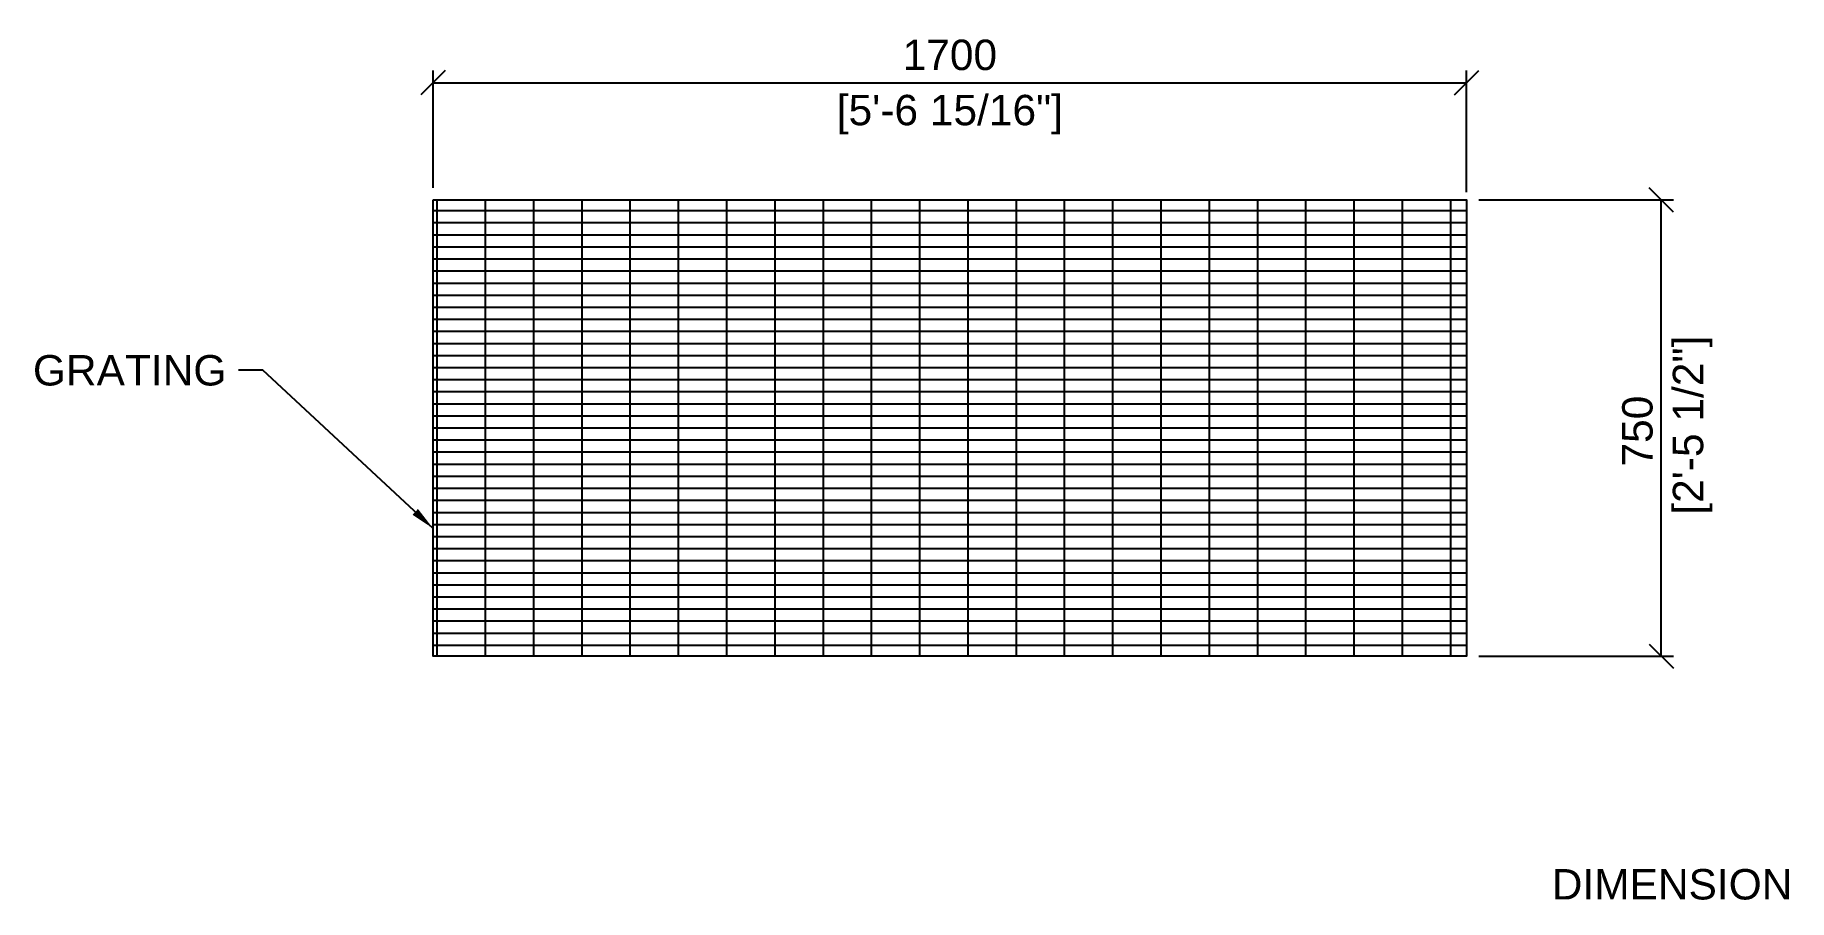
# Model space of a CAD drawing. Header units: millimetres. Extents: x 2275 to 5160, y -181 to 1241.
import ezdxf

# ---------------------------------------------------------------- set-up
doc = ezdxf.new("R2010")
doc.units = ezdxf.units.MM
doc.header["$LTSCALE"] = 0.25
doc.layers.add('GRATING', color=2, linetype='Continuous')
doc.layers.add('OMM_DIM', color=7, linetype='Continuous')
doc.styles.add('Arial', font='arial.ttf')
doc.dimstyles.new('ODST20', dxfattribs={"dimscale": 20, "dimtxt": 2.5, "dimasz": 2, "dimexe": 1, "dimexo": 1, "dimgap": 1, "dimtad": 1, "dimdec": 0, "dimtxsty": 'Arial', "dimblk": 'OBLIQUE', "dimcen": 2.5, "dimclrd": 4, "dimclre": 4, "dimclrt": 7, "dimadec": 0, "dimazin": 0, "dimtfac": 1, "dimtdec": 0, "dimtmove": 1, "dimatfit": 2, "dimfxl": 1, "dimarcsym": 0})

# ---------------------------------------------------------------- blocks, each defined once
blk = doc.blocks.new('_Oblique')
at = {"color": 0, "linetype": 'ByBlock', "lineweight": -2}
blk.add_line((-0.5, -0.5), (0.5, 0.5), dxfattribs=at)
blk = doc.blocks.new('*D2')
at = {"layer": 'Defpoints', "color": 0, "transparency": 16777216}
for p in [(4630, 1162.7), (2930, 970), (4630, 962.7)]:
    blk.add_point(p, dxfattribs=at)
at = {"layer": 'OMM_DIM', "color": 4, "lineweight": -2, "transparency": 16777216}
for p, q in [((2930, 990), (2930, 1182.7)), ((2930, 1162.7), (4630, 1162.7)), ((4630, 982.7), (4630, 1182.7))]:
    blk.add_line(p, q, dxfattribs=at)
at = {"layer": 'OMM_DIM', "color": 4, "lineweight": -2, "transparency": 16777216, "xscale": 40, "yscale": 40, "zscale": 40, "rotation": 180}
blk.add_blockref('_Oblique', (2930, 1162.7), dxfattribs=at)
at = {"layer": 'OMM_DIM', "color": 4, "lineweight": -2, "transparency": 16777216, "xscale": 40, "yscale": 40, "zscale": 40}
blk.add_blockref('_Oblique', (4630, 1162.7), dxfattribs=at)
at = {"layer": 'OMM_DIM', "color": 7, "transparency": 16777216, "char_height": 50, "attachment_point": 5, "style": 'Arial'}
for s, insert in [('1700', (3780, 1208.2)), ('[5\'-6 15/16"]', (3780, 1110.3))]:
    blk.add_mtext(s, dxfattribs=dict(at, insert=insert))
blk = doc.blocks.new('*D3')
at = {"layer": 'Defpoints', "color": 0, "transparency": 16777216}
for p in [(4630, 970), (4950, 970), (4630, 220)]:
    blk.add_point(p, dxfattribs=at)
at = {"layer": 'OMM_DIM', "color": 4, "lineweight": -2, "transparency": 16777216}
for p, q in [((4650, 970), (4970, 970)), ((4950, 220), (4950, 970)), ((4650, 220), (4970, 220))]:
    blk.add_line(p, q, dxfattribs=at)
at = {"layer": 'OMM_DIM', "color": 4, "lineweight": -2, "transparency": 16777216, "xscale": 40, "yscale": 40, "zscale": 40}
for p, rotation in [((4950, 970), 90), ((4950, 220), 270)]:
    blk.add_blockref('_Oblique', p, dxfattribs=dict(at, rotation=rotation))
at = {"layer": 'OMM_DIM', "color": 7, "transparency": 16777216, "insert": (4960, 590), "char_height": 50, "attachment_point": 5, "rotation": 90, "style": 'Arial'}
blk.add_mtext('750\\P [2\'-5 1/2"]', dxfattribs=at)

msp = doc.modelspace()

# ---------------------------------------------------------------- hatches: boundary and pattern name
at = {"layer": 'OMM_DIM'}
h = msp.add_hatch(dxfattribs=at)
h.set_pattern_fill('GRATE', color=256, scale=25)
h.paths.add_polyline_path([(4630, 970), (2930, 970), (2930, 220), (4630, 220)])

# ---------------------------------------------------------------- linework, layer by layer
at = {"layer": 'GRATING'}
msp.add_lwpolyline([(2930, 970), (4630, 970), (4630, 220), (2930, 220)], close=True, dxfattribs=at)

# ---------------------------------------------------------------- texts
at = {"layer": 'OMM_DIM', "style": 'Arial'}
msp.add_text('DIMENSION', height=50, dxfattribs=at).set_placement((4770, -180))
at = {"layer": 'OMM_DIM', "color": 7, "insert": (2590, 715), "char_height": 50, "attachment_point": 3, "style": 'Arial'}
msp.add_mtext('GRATING', dxfattribs=at)

# ---------------------------------------------------------------- dimensions: what is measured, and where the dimension line sits
at = {"layer": 'OMM_DIM'}
dim = msp.add_linear_dim(base=(4630, 1162.7), p1=(2930, 970), p2=(4630, 962.7), dimstyle='ODST20', override={"dimpost": '\\X'}, dxfattribs=at)
dim.commit()
dim.dimension.update_dxf_attribs({"geometry": '*D2', "text_midpoint": (3780, 1162.7)})
dim = msp.add_linear_dim(base=(4950, 970), p1=(4630, 220), p2=(4630, 970), angle=90, dimstyle='ODST20', override={"dimpost": '\\X'}, dxfattribs=at)
dim.commit()
dim.dimension.update_dxf_attribs({"geometry": '*D3', "text_midpoint": (4960, 590), "dimtype": 160})

# ---------------------------------------------------------------- leaders
at = {"layer": 'OMM_DIM', "annotation_type": 0, "has_hookline": 1, "hookline_direction": 1, "text_width": 310.1}
msp.add_leader([(2930, 430), (2650, 690), (2610, 690)], dimstyle='ODST20', override={"dimgap": 1, "dimtad": 0}, dxfattribs=at)

doc.saveas('drawing.dxf')
